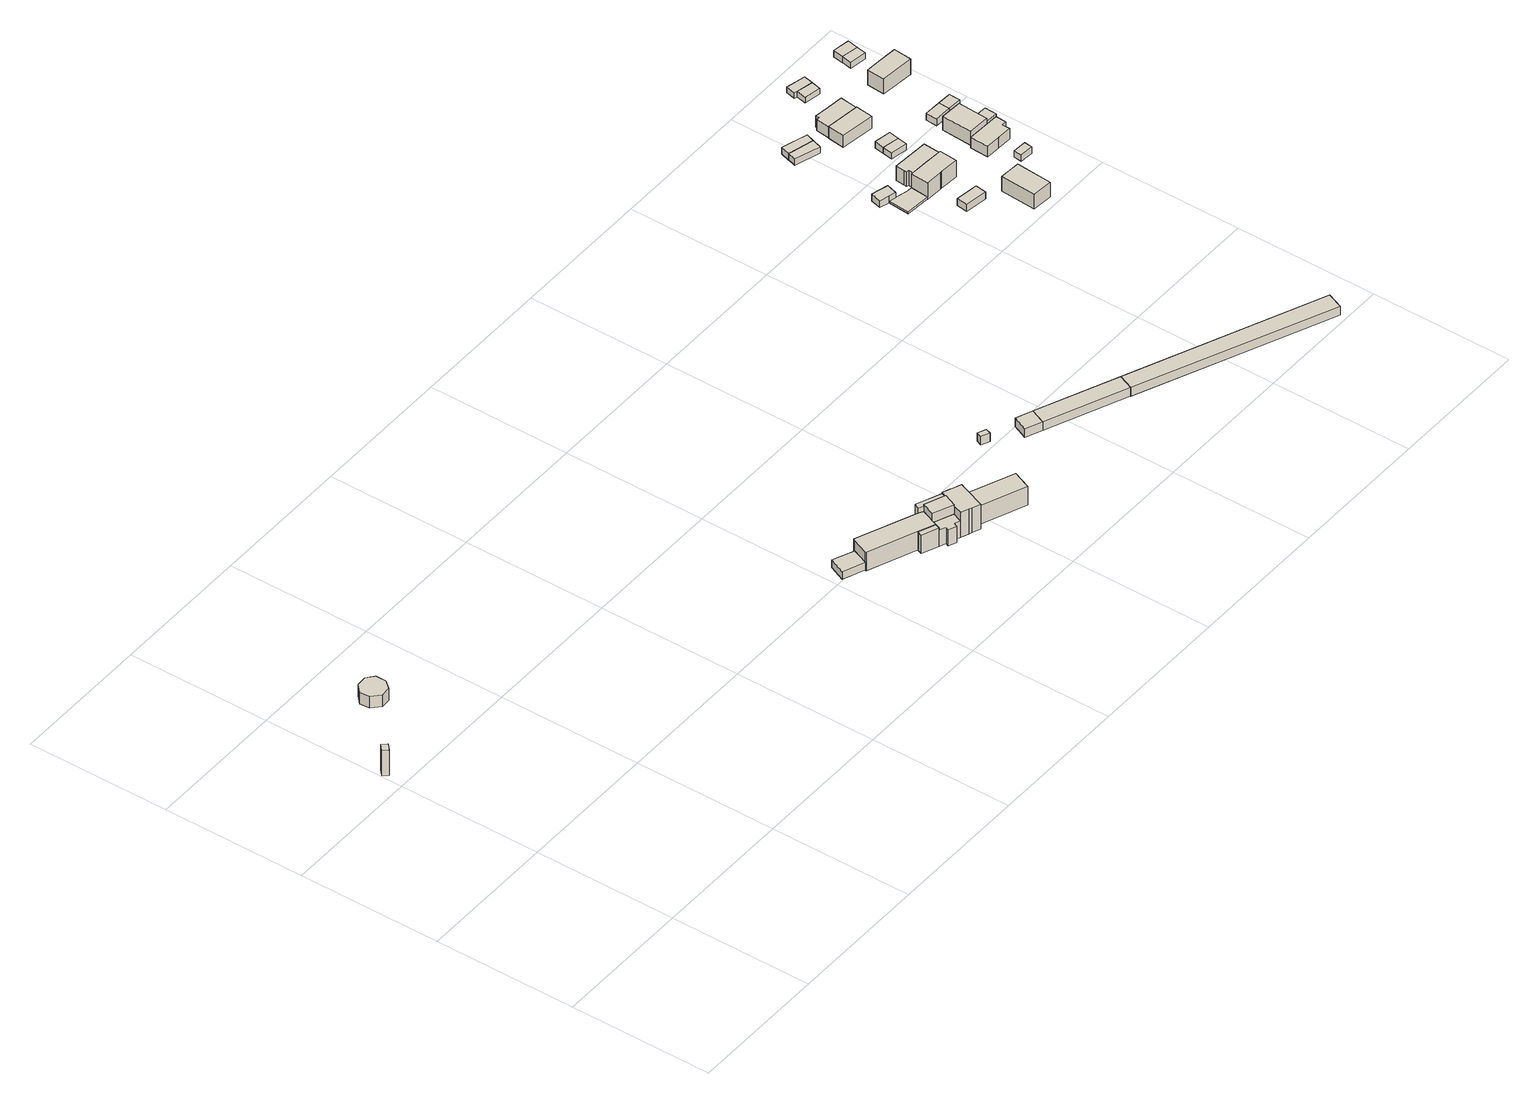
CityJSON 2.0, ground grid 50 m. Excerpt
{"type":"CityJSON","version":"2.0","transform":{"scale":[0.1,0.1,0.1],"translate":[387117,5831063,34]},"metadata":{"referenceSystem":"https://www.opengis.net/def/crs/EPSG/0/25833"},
"CityObjects":{
"building1":{"type":"Building","attributes":{"Gemeindeschluessel":"11000012","BezugspunktDach":"2200","function":"31001_2055","measuredHeight":9.85,"storeysAboveGround":1},"address":[{"country":"Germany","locality":"Berlin","thoroughfareNumber":"7 (7)","thoroughfareName":"Am Freibad"}],"geometry":[{"type":"Solid","lod":"1","boundaries":[[[[0,1,2,3]],[[4,5,6,7]],[[4,7,3,2]],[[5,4,2,1]],[[6,5,1,0]],[[7,6,0,3]]]]}]},
"building2":{"type":"Building","attributes":{"Gemeindeschluessel":"11000012","BezugspunktDach":"2200","function":"31001_2612","measuredHeight":4.63,"storeysAboveGround":1},"address":[{"country":"Germany","locality":"Berlin","thoroughfareNumber":"7 (6)","thoroughfareName":"Am Freibad"}],"geometry":[{"type":"Solid","lod":"1","boundaries":[[[[8,9,10,11,12,13,14,15]],[[16,17,18,19,20,21,22,23]],[[16,23,15,14]],[[17,16,14,13]],[[18,17,13,12]],[[19,18,12,11]],[[20,19,11,10]],[[21,20,10,9]],[[22,21,9,8]],[[23,22,8,15]]]]}]},
"building3":{"type":"Building","attributes":{"Gemeindeschluessel":"11000012","BezugspunktDach":"2200","function":"31001_3222","measuredHeight":2.91,"storeysAboveGround":1},"address":[{"country":"Germany","locality":"Berlin","thoroughfareNumber":"9 (5)","thoroughfareName":"Am Freibad"}],"geometry":[{"type":"Solid","lod":"1","boundaries":[[[[24,25,26,27]],[[28,29,30,31]],[[28,31,27,26]],[[29,28,26,25]],[[30,29,25,24]],[[31,30,24,27]]]]}]},
"building4":{"type":"Building","attributes":{"name":"Freibad Lübars","Gemeindeschluessel":"11000012","function":"31001_3222"},"address":[{"country":"Germany","locality":"Berlin","thoroughfareNumber":"9","thoroughfareName":"Am Freibad"}],"children":["building4-1","building4-2","building4-3","building4-4","building4-5","building4-6","building4-7"]},
"building4-1":{"type":"BuildingPart","attributes":{"BezugspunktDach":"2200","measuredHeight":7.26,"storeysAboveGround":1},"parents":["building4"],"geometry":[{"type":"MultiSurface","lod":"1","boundaries":[[[32,33,34,35,36,37,38,39,40]],[[41,42,43,44,45,46,47,48,49]],[[41,49,40,39]],[[42,41,39,38]],[[43,42,38,37]],[[44,43,37,36]],[[46,45,50,51,52,34]],[[53,54,55,56,46,34,33]],[[49,48,32,40]],[[57,45,44,36,35]],[[35,34,52,51,50]],[[47,56,55,54,53]],[[48,47,33,32]]]}]},
"building4-2":{"type":"BuildingPart","attributes":{"BezugspunktDach":"2200","measuredHeight":7.78,"storeysAboveGround":1},"parents":["building4"],"geometry":[{"type":"Solid","lod":"1","boundaries":[[[[58,59,60,61,62,63]],[[64,65,66,67,68,69]],[[67,66,60,59]],[[68,67,59,58]],[[69,68,58,63]],[[64,69,63,62]],[[65,64,62,61]],[[65,61,60,66]]]]}]},
"building4-3":{"type":"BuildingPart","attributes":{"BezugspunktDach":"2200","measuredHeight":10.11,"storeysAboveGround":1},"parents":["building4"],"geometry":[{"type":"MultiSurface","lod":"1","boundaries":[[[70,71,72,73,74,75,76,77,78,79,80,81,82]],[[83,84,85,86,87,88,66,65,69,89,90,91,92]],[[93,94,95,82,81]],[[84,83,96,97,80]],[[85,98,99,80,79]],[[86,85,79,78]],[[87,86,78,77]],[[88,87,77,76]],[[66,88,76,75]],[[65,61,60,75,74]],[[100,63,62,61,74,73]],[[89,69,73,72]],[[90,89,72,71]],[[91,90,71,70]],[[92,91,70,82]],[[83,101,94,93]],[[101,92,95,94]],[[81,80,97,96]],[[84,99,98,85]],[[66,60,61,65]],[[69,102,64,62,63,100]],[[64,65,61,62]]]}]},
"building4-4":{"type":"BuildingPart","attributes":{"BezugspunktDach":"2200","measuredHeight":7.15,"storeysAboveGround":1},"parents":["building4"],"geometry":[{"type":"MultiSurface","lod":"1","boundaries":[[[103,104,105,106,95,94,93,107,54,108]],[[55,46,83,101,92,109,110,111,112,113]],[[83,46,107,52,96,93]],[[109,92,95,106]],[[110,109,106,105]],[[111,110,105,104]],[[112,111,104,103]],[[113,112,103,108]],[[55,56,47,53,54]],[[113,108,53,47]],[[55,54,107,46,114]],[[93,96,52,107]],[[101,83,93,94]],[[92,101,94,95]]]}]},
"building4-5":{"type":"BuildingPart","attributes":{"BezugspunktDach":"2200","measuredHeight":7.26,"storeysAboveGround":1},"parents":["building4"],"geometry":[{"type":"MultiSurface","lod":"1","boundaries":[[[115,33,32,116]],[[48,47,113,117]],[[48,117,116,32]],[[118,108,53,47,33,115]],[[117,113,115,116]],[[47,48,32,33]],[[113,47,53,108,118]]]}]},
"building4-6":{"type":"BuildingPart","attributes":{"BezugspunktDach":"2200","measuredHeight":9.35,"storeysAboveGround":1},"parents":["building4"],"geometry":[{"type":"MultiSurface","lod":"1","boundaries":[[[119,99,98,120,121]],[[122,85,84,45,44]],[[122,44,121,120]],[[85,122,120,98]],[[45,84,97,51]],[[123,36,35,45,119,121]],[[84,85,98,99]],[[51,97,99,119]],[[44,45,35,36,123]]]}]},
"building4-7":{"type":"BuildingPart","attributes":{"BezugspunktDach":"2200","measuredHeight":7.73,"storeysAboveGround":1},"parents":["building4"],"geometry":[{"type":"MultiSurface","lod":"1","boundaries":[[[124,125,126,127]],[[51,97,96,52]],[[51,35,34,128,127,126]],[[99,119,129,126,125]],[[52,107,93,124,127]],[[52,128,34,35,51]],[[130,97,51,129,119,99]],[[97,80,81,96]],[[96,93,107,52]]]}]},
"building5":{"type":"Building","attributes":{"Gemeindeschluessel":"11000012","BezugspunktDach":"2200","function":"31001_3222","measuredHeight":3.3,"storeysAboveGround":1},"address":[{"country":"Germany","locality":"Berlin","thoroughfareNumber":"7","thoroughfareName":"Am Freibad"}],"geometry":[{"type":"Solid","lod":"1","boundaries":[[[[131,132,133,134]],[[135,136,137,138]],[[135,138,134,133]],[[136,135,133,132]],[[137,136,132,131]],[[138,137,131,134]]]]}]},
"building6":{"type":"Building","attributes":{"Gemeindeschluessel":"11000012","BezugspunktDach":"2200","function":"31001_2055","measuredHeight":3.28,"storeysAboveGround":1},"address":[{"country":"Germany","locality":"Berlin","thoroughfareNumber":"9 (2)","thoroughfareName":"Am Freibad"}],"geometry":[{"type":"Solid","lod":"1","boundaries":[[[[139,140,141,142]],[[143,144,145,146]],[[143,146,142,141]],[[144,143,141,140]],[[145,144,140,139]],[[146,145,139,142]]]]}]},
"building7":{"type":"Building","attributes":{"Gemeindeschluessel":"11000012","BezugspunktDach":"2200","function":"31001_3222","measuredHeight":3.29,"storeysAboveGround":1},"address":[{"country":"Germany","locality":"Berlin","thoroughfareNumber":"9 (1)","thoroughfareName":"Am Freibad"}],"geometry":[{"type":"Solid","lod":"1","boundaries":[[[[147,148,140,139]],[[144,149,150,145]],[[144,145,139,140]],[[149,144,140,148]],[[150,149,148,147]],[[145,150,147,139]]]]}]},
"building8":{"type":"Building","attributes":{"Gemeindeschluessel":"11000012","BezugspunktDach":"2200","function":"51009_1610","measuredHeight":3.37,"storeysAboveGround":0},"address":[{"country":"Germany","locality":"Berlin"}],"geometry":[{"type":"Solid","lod":"1","boundaries":[[[[151,152,148,147]],[[153,154,155,156]],[[153,156,147,148]],[[154,153,148,152]],[[155,154,152,151]],[[156,155,151,147]]]]}]},
"building9":{"type":"Building","attributes":{"Gemeindeschluessel":"11000012","BezugspunktDach":"2200","function":"31001_2723","measuredHeight":2.61,"storeysAboveGround":1},"address":[{"country":"Germany","locality":"Berlin","thoroughfareNumber":"5 (2)","thoroughfareName":"Im Wiesenbusch"}],"geometry":[{"type":"Solid","lod":"1","boundaries":[[[[157,158,159,160,161]],[[162,163,164,165,166]],[[162,166,161,160]],[[163,162,160,159]],[[164,163,159,158]],[[165,164,158,157]],[[166,165,157,161]]]]}]},
"building10":{"type":"Building","attributes":{"Gemeindeschluessel":"11000012","function":"31001_1010"},"address":[{"country":"Germany","locality":"Berlin","thoroughfareNumber":"3","thoroughfareName":"Im Wiesenbusch"}],"children":["building10-1","building10-2"]},
"building10-1":{"type":"BuildingPart","attributes":{"BezugspunktDach":"2200","measuredHeight":10.16,"storeysAboveGround":2},"parents":["building10"],"geometry":[{"type":"MultiSurface","lod":"1","boundaries":[[[167,168,169,170,171,172,173,174,175]],[[176,177,178,179,180,181,182,183,184]],[[185,186,187,175,174]],[[176,184,188,189]],[[177,176,174,173]],[[178,177,173,172]],[[179,178,172,171]],[[180,179,171,170]],[[181,180,170,169]],[[182,181,169,168]],[[183,182,168,167]],[[184,183,167,175]],[[189,188,187,186,185]]]}]},
"building10-2":{"type":"BuildingPart","attributes":{"BezugspunktDach":"2200","measuredHeight":0.87,"storeysAboveGround":2},"parents":["building10"],"geometry":[{"type":"Solid","lod":"1","boundaries":[[[[187,186,190,191,192,193]],[[165,164,194,189,188,195]],[[165,195,193,192]],[[164,165,192,191]],[[194,164,191,190]],[[189,194,190,186]],[[195,188,187,193]],[[189,186,187,188]]]]}]},
"building11":{"type":"Building","attributes":{"Gemeindeschluessel":"11000012","BezugspunktDach":"2200","function":"31001_2463","measuredHeight":2.67,"storeysAboveGround":1},"address":[{"country":"Germany","locality":"Berlin","thoroughfareNumber":"1 (1)","thoroughfareName":"Im Wiesenbusch"}],"geometry":[{"type":"Solid","lod":"1","boundaries":[[[[196,197,198,199]],[[200,201,202,203]],[[200,203,199,198]],[[201,200,198,197]],[[202,201,197,196]],[[203,202,196,199]]]]}]},
"building12":{"type":"Building","attributes":{"Gemeindeschluessel":"11000012","BezugspunktDach":"2200","function":"31001_2723","measuredHeight":2.56,"storeysAboveGround":1},"address":[{"country":"Germany","locality":"Berlin","thoroughfareNumber":"7 (2)","thoroughfareName":"Im Wiesenbusch"}],"geometry":[{"type":"Solid","lod":"1","boundaries":[[[[204,205,206,207]],[[208,209,210,211]],[[208,211,207,206]],[[209,208,206,205]],[[210,209,205,204]],[[211,210,204,207]]]]}]},
"building13":{"type":"Building","attributes":{"Gemeindeschluessel":"11000012","BezugspunktDach":"2200","function":"31001_2723","measuredHeight":2.61,"storeysAboveGround":1},"address":[{"country":"Germany","locality":"Berlin","thoroughfareNumber":"9 (2)","thoroughfareName":"Im Wiesenbusch"}],"geometry":[{"type":"Solid","lod":"1","boundaries":[[[[205,212,213,206]],[[214,215,216,217]],[[214,217,206,213]],[[215,214,213,212]],[[216,215,212,205]],[[217,216,205,206]]]]}]},
"building14":{"type":"Building","attributes":{"Gemeindeschluessel":"11000012","BezugspunktDach":"2200","function":"31001_1010","measuredHeight":6.43,"storeysAboveGround":1},"address":[{"country":"Germany","locality":"Berlin","thoroughfareNumber":"5","thoroughfareName":"Im Wiesenbusch"}],"geometry":[{"type":"Solid","lod":"1","boundaries":[[[[218,219,220,221,222,223,224,225]],[[226,227,228,229,179,177,230,231]],[[226,231,225,224]],[[227,226,224,223]],[[228,227,223,222]],[[229,228,222,221]],[[179,229,221,220]],[[177,179,220,219]],[[230,177,219,218]],[[231,230,218,225]]]]}]},
"building15":{"type":"Building","attributes":{"Gemeindeschluessel":"11000012","BezugspunktDach":"2200","function":"31001_1010","measuredHeight":7.32,"storeysAboveGround":1},"address":[{"country":"Germany","locality":"Berlin","thoroughfareNumber":"1","thoroughfareName":"Im Wiesenbusch"}],"geometry":[{"type":"Solid","lod":"1","boundaries":[[[[232,233,234,235,236]],[[237,238,239,240,241]],[[237,241,236,235]],[[238,237,235,234]],[[239,238,234,233]],[[240,239,233,232]],[[241,240,232,236]]]]}]},
"building16":{"type":"Building","attributes":{"Gemeindeschluessel":"11000012","BezugspunktDach":"2200","function":"31001_2463","measuredHeight":2.43,"storeysAboveGround":1},"address":[{"country":"Germany","locality":"Berlin","thoroughfareNumber":"5 (1)","thoroughfareName":"Im Wiesenbusch"}],"geometry":[{"type":"Solid","lod":"1","boundaries":[[[[242,243,244,245]],[[246,247,248,249]],[[246,249,245,244]],[[247,246,244,243]],[[248,247,243,242]],[[249,248,242,245]]]]}]},
"building17":{"type":"Building","attributes":{"Gemeindeschluessel":"11000012","BezugspunktDach":"2200","function":"31001_2463","measuredHeight":2.45,"storeysAboveGround":1},"address":[{"country":"Germany","locality":"Berlin","thoroughfareNumber":"7 (1)","thoroughfareName":"Im Wiesenbusch"}],"geometry":[{"type":"Solid","lod":"1","boundaries":[[[[243,250,251,244]],[[252,253,254,255]],[[252,255,244,251]],[[253,252,251,250]],[[254,253,250,243]],[[255,254,243,244]]]]}]},
"building18":{"type":"Building","attributes":{"Gemeindeschluessel":"11000012","BezugspunktDach":"2200","function":"31001_1010","measuredHeight":5.72,"storeysAboveGround":1},"address":[{"country":"Germany","locality":"Berlin","thoroughfareNumber":"7","thoroughfareName":"Im Wiesenbusch"}],"geometry":[{"type":"Solid","lod":"1","boundaries":[[[[256,257,258,259]],[[260,261,262,263]],[[260,263,259,258]],[[261,260,258,257]],[[262,261,257,256]],[[263,262,256,259]]]]}]},
"building19":{"type":"Building","attributes":{"Gemeindeschluessel":"11000012","BezugspunktDach":"2200","function":"31001_1010","measuredHeight":5.66,"storeysAboveGround":1},"address":[{"country":"Germany","locality":"Berlin","thoroughfareNumber":"9","thoroughfareName":"Im Wiesenbusch"}],"geometry":[{"type":"Solid","lod":"1","boundaries":[[[[264,265,266,267,268,269,270,271]],[[272,273,274,275,276,277,278,279]],[[272,279,271,270]],[[273,272,270,269]],[[274,273,269,268]],[[275,274,268,267]],[[276,275,267,266]],[[277,276,266,265]],[[278,277,265,264]],[[279,278,264,271]]]]}]},
"building20":{"type":"Building","attributes":{"Gemeindeschluessel":"11000012","BezugspunktDach":"2200","function":"31001_2463","measuredHeight":2.45,"storeysAboveGround":1},"address":[{"country":"Germany","locality":"Berlin","thoroughfareNumber":"4 (1)","thoroughfareName":"Im Wiesenbusch"}],"geometry":[{"type":"Solid","lod":"1","boundaries":[[[[280,281,282,283]],[[284,285,286,287]],[[284,287,283,282]],[[285,284,282,281]],[[286,285,281,280]],[[287,286,280,283]]]]}]},
"building21":{"type":"Building","attributes":{"Gemeindeschluessel":"11000012","BezugspunktDach":"2200","function":"31001_1010","measuredHeight":8.17,"storeysAboveGround":1},"address":[{"country":"Germany","locality":"Berlin","thoroughfareNumber":"4","thoroughfareName":"Im Wiesenbusch"}],"geometry":[{"type":"Solid","lod":"1","boundaries":[[[[288,289,290,291,292,293,294,295]],[[296,297,298,299,300,301,302,303]],[[296,303,295,294]],[[297,296,294,293]],[[298,297,293,292]],[[299,298,292,291]],[[300,299,291,290]],[[301,300,290,289]],[[302,301,289,288]],[[303,302,288,295]]]]}]},
"building22":{"type":"Building","attributes":{"Gemeindeschluessel":"11000012","BezugspunktDach":"2200","function":"31001_2463","measuredHeight":2.19,"storeysAboveGround":1},"address":[{"country":"Germany","locality":"Berlin","thoroughfareNumber":"9 (1)","thoroughfareName":"Im Wiesenbusch"}],"geometry":[{"type":"Solid","lod":"1","boundaries":[[[[304,305,306,307]],[[308,309,310,311]],[[308,311,307,306]],[[309,308,306,305]],[[310,309,305,304]],[[311,310,304,307]]]]}]},
"building23":{"type":"Building","attributes":{"Gemeindeschluessel":"11000012","BezugspunktDach":"2200","function":"31001_2463","measuredHeight":2.23,"storeysAboveGround":1},"address":[{"country":"Germany","locality":"Berlin","thoroughfareNumber":"11 (2)","thoroughfareName":"Im Wiesenbusch"}],"geometry":[{"type":"Solid","lod":"1","boundaries":[[[[306,305,312,313,314]],[[315,316,309,308,317]],[[315,317,314,313]],[[316,315,313,312]],[[309,316,312,305]],[[308,309,305,306]],[[317,308,306,314]]]]}]},
"building24":{"type":"Building","attributes":{"Gemeindeschluessel":"11000012","function":"31001_1010"},"address":[{"country":"Germany","locality":"Berlin","thoroughfareNumber":"6","thoroughfareName":"Im Wiesenbusch"}],"children":["building24-1","building24-2"]},
"building24-1":{"type":"BuildingPart","attributes":{"BezugspunktDach":"2200","measuredHeight":6.64,"storeysAboveGround":1},"parents":["building24"],"geometry":[{"type":"MultiSurface","lod":"1","boundaries":[[[318,319,320,321,322]],[[323,324,325,326,327]],[[323,327,322,321]],[[324,323,321,320]],[[325,324,320,319]],[[326,328,329,330,331,325,319,318]],[[327,326,318,322]],[[331,330,329,328,326]]]}]},
"building24-2":{"type":"BuildingPart","attributes":{"BezugspunktDach":"2200","measuredHeight":4.14,"storeysAboveGround":1},"parents":["building24"],"geometry":[{"type":"MultiSurface","lod":"1","boundaries":[[[332,333,329,328]],[[330,334,335,326]],[[334,330,329,333]],[[335,334,333,332]],[[326,335,332,328]],[[330,326,336,328,329]]]}]},
"building25":{"type":"Building","attributes":{"Gemeindeschluessel":"11000012","BezugspunktDach":"2200","function":"31001_2463","measuredHeight":2.7,"storeysAboveGround":1},"address":[{"country":"Germany","locality":"Berlin","thoroughfareNumber":"6 (1)","thoroughfareName":"Im Wiesenbusch"}],"geometry":[{"type":"Solid","lod":"1","boundaries":[[[[337,338,339,340]],[[341,342,343,344]],[[341,344,340,339]],[[342,341,339,338]],[[343,342,338,337]],[[344,343,337,340]]]]}]},
"building26":{"type":"Building","attributes":{"Gemeindeschluessel":"11000012","BezugspunktDach":"2200","function":"51009_1610","measuredHeight":2.76,"storeysAboveGround":0},"address":[{"country":"Germany","locality":"Berlin"}],"geometry":[{"type":"Solid","lod":"1","boundaries":[[[[345,346,338,337]],[[342,347,348,343]],[[342,343,337,338]],[[347,342,338,346]],[[348,347,346,345]],[[343,348,345,337]]]]}]},
"building27":{"type":"Building","attributes":{"Gemeindeschluessel":"11000012","BezugspunktDach":"2200","function":"31001_1010","measuredHeight":8.14,"storeysAboveGround":1},"address":[{"country":"Germany","locality":"Berlin","thoroughfareNumber":"10","thoroughfareName":"Im Wiesenbusch"}],"geometry":[{"type":"Solid","lod":"1","boundaries":[[[[349,350,351,352,353]],[[354,355,356,357,358]],[[354,358,353,352]],[[355,354,352,351]],[[356,355,351,350]],[[357,356,350,349]],[[358,357,349,353]]]]}]},
"building28":{"type":"Building","attributes":{"Gemeindeschluessel":"11000012","BezugspunktDach":"2200","function":"31001_2463","measuredHeight":2.52,"storeysAboveGround":1},"address":[{"country":"Germany","locality":"Berlin","thoroughfareNumber":"10 (1)","thoroughfareName":"Im Wiesenbusch"}],"geometry":[{"type":"Solid","lod":"1","boundaries":[[[[359,360,361,362]],[[363,364,365,366]],[[363,366,362,361]],[[364,363,361,360]],[[365,364,360,359]],[[366,365,359,362]]]]}]},
"building29":{"type":"Building","attributes":{"Gemeindeschluessel":"11000012","BezugspunktDach":"2200","function":"31001_2463","measuredHeight":2.6,"storeysAboveGround":1},"address":[{"country":"Germany","locality":"Berlin","thoroughfareNumber":"12 (1)","thoroughfareName":"Im Wiesenbusch"}],"geometry":[{"type":"Solid","lod":"1","boundaries":[[[[360,367,368,361]],[[369,370,371,372]],[[369,372,361,368]],[[370,369,368,367]],[[371,370,367,360]],[[372,371,360,361]]]]}]}
},
"vertices":[
[19,1060,104],[42,1079,104],[27,1097,104],[6,1077,104],[27,1097,6],[42,1079,6],[19,1060,6],[6,1077,6],
[207,1269,77],[235,1243,77],[268,1245,77],[291,1273,77],[291,1309,77],[266,1331,77],[230,1329,77],[204,1305,77],[230,1329,31],[266,1331,31],[291,1309,31],[291,1273,31],[268,1245,31],[235,1243,31],[207,1269,31],[204,1305,31],
[1603,472,37],[1626,529,37],[1553,560,37],[1528,503,37],[1553,560,8],[1626,529,8],[1603,472,8],[1528,503,8],
[1769,401,79],[1826,378,79],[1834,396,79],[1852,441,79],[1837,450,79],[1629,535,79],[1626,529,79],[1603,472,79],[1602,469,79],[1603,472,7],[1626,529,7],[1629,535,7],[1837,450,7],[1852,441,7],[1834,396,7],[1826,378,7],[1769,401,7],[1602,469,7],[1852,441,54],[1852,441,30],[1834,396,30],[1826,378,71],[1827,379,71],[1827,379,7],[1827,378,7],[1852,441,61],
[2125,259,80],[2152,323,80],[1988,390,80],[1976,360,80],[1975,358,80],[1963,325,80],[1975,358,7],[1976,360,7],[1988,390,7],[2152,323,7],[2125,259,7],[1963,325,7],
[1918,322,104],[1928,318,104],[1956,307,104],[1963,325,104],[1976,360,104],[1988,390,104],[1994,406,104],[1968,416,104],[1957,421,104],[1931,431,104],[1923,413,104],[1904,367,104],[1890,333,104],[1904,367,7],[1923,413,7],[1931,431,7],[1957,421,7],[1968,416,7],[1994,406,7],[1956,307,7],[1928,318,7],[1918,322,7],[1890,333,7],[1904,367,71],[1897,350,71],[1890,333,71],[1904,367,30],[1923,413,30],[1931,431,100],[1923,413,100],[1963,325,55],[1897,350,7],[1975,357,7],
[1842,351,71],[1837,339,71],[1864,328,71],[1870,342,71],[1834,396,71],[1819,360,71],[1870,342,7],[1864,328,7],[1837,339,7],[1842,351,7],[1819,360,7],[1828,381,7],
[1819,360,79],[1762,383,79],[1762,383,7],[1819,360,34],
[1852,441,100],[1844,467,100],[1837,450,100],[1844,467,7],[1837,450,40],
[1904,367,107],[1923,413,107],[1852,441,107],[1834,396,107],[1834,396,68],[1852,441,68],[1923,413,38],
[2262,499,70],[2269,518,70],[2241,530,70],[2233,512,70],[2241,530,37],[2269,518,37],[2262,499,37],[2233,512,37],
[2394,402,71],[2417,456,71],[2360,479,71],[2337,426,71],[2360,479,38],[2417,456,38],[2394,402,38],[2337,426,38],
[2674,285,71],[2696,338,71],[2696,338,38],[2674,285,38],
[3338,2,71],[3361,58,71],[2696,338,37],[3361,58,37],[3338,2,37],[2674,285,37],
[2908,1348,110],[2932,1342,110],[2943,1379,110],[2884,1395,110],[2874,1358,110],[2884,1395,83],[2943,1379,83],[2932,1342,83],[2908,1348,83],[2874,1358,83],
[3048,1263,146],[3048,1264,146],[3056,1264,146],[3122,1259,146],[3127,1322,146],[3061,1326,146],[3007,1329,146],[2995,1330,146],[2990,1267,146],[2995,1330,81],[3007,1329,81],[3061,1326,81],[3127,1322,81],[3122,1259,81],[3056,1264,81],[3048,1264,81],[3048,1263,81],[2990,1267,81],[2995,1330,88],[2995,1330,91],[2990,1267,91],[2990,1267,83],[2995,1330,83],
[2977,1331,91],[2932,1342,91],[2908,1348,91],[2902,1273,91],[2977,1331,83],[2902,1273,83],
[3097,1132,105],[3102,1171,105],[3023,1182,105],[3018,1143,105],[3023,1182,78],[3102,1171,78],[3097,1132,78],[3018,1143,78],
[2965,1645,110],[2975,1678,110],[2885,1701,110],[2876,1672,110],[2885,1701,85],[2975,1678,85],[2965,1645,85],[2876,1672,85],
[2985,1708,110],[2895,1735,110],[2895,1735,84],[2985,1708,84],[2975,1678,84],[2885,1701,84],
[3008,1350,139],[3007,1329,139],[3127,1322,139],[3129,1353,139],[3131,1384,139],[3003,1392,139],[3001,1361,139],[3000,1351,139],[3001,1361,81],[3003,1392,81],[3131,1384,81],[3129,1353,81],[3008,1350,81],[3000,1351,81],
[3223,986,130],[3232,1113,130],[3195,1116,130],[3158,1118,130],[3150,992,130],[3158,1118,73],[3195,1116,73],[3232,1113,73],[3223,986,73],[3150,992,73],
[3131,1449,106],[3137,1484,106],[3078,1495,106],[3072,1460,106],[3078,1495,82],[3137,1484,82],[3131,1449,82],[3072,1460,82],
[3144,1520,106],[3084,1530,106],[3084,1530,81],[3144,1520,81],[3137,1484,81],[3078,1495,81],
[3149,1590,129],[3156,1651,129],[3037,1666,129],[3029,1607,129],[3037,1666,82],[3156,1651,82],[3149,1590,82],[3029,1607,82],
[3104,1658,126],[3156,1651,126],[3164,1714,126],[3109,1720,126],[3055,1727,126],[3055,1715,126],[3043,1715,126],[3037,1666,126],[3043,1715,83],[3055,1715,83],[3055,1727,83],[3109,1720,83],[3164,1714,83],[3156,1651,83],[3104,1658,83],[3037,1666,83],
[3349,1147,98],[3351,1176,98],[3303,1179,98],[3301,1151,98],[3303,1179,73],[3351,1176,73],[3349,1147,73],[3301,1151,73],
[3315,1244,108],[3367,1242,108],[3368,1270,108],[3384,1269,108],[3386,1307,108],[3318,1310,108],[3266,1312,108],[3263,1247,108],[3266,1312,67],[3318,1310,67],[3386,1307,67],[3384,1269,67],[3368,1270,67],[3367,1242,67],[3315,1244,67],[3263,1247,67],
[3185,1809,100],[3193,1842,100],[3134,1855,100],[3127,1820,100],[3134,1855,78],[3193,1842,78],[3185,1809,78],[3127,1820,78],
[3200,1876,100],[3132,1891,100],[3124,1857,100],[3132,1891,78],[3200,1876,78],[3124,1857,78],
[3343,1309,131],[3348,1415,131],[3310,1417,131],[3272,1419,131],[3266,1312,131],[3272,1419,77],[3310,1417,77],[3348,1415,77],[3343,1309,77],[3266,1312,77],[3343,1309,119],[3345,1351,119],[3345,1351,77],[3344,1333,77],
[3386,1307,119],[3388,1349,119],[3388,1349,77],[3386,1307,77],[3343,1309,94],
[3336,1442,105],[3338,1482,105],[3278,1485,105],[3276,1445,105],[3278,1485,78],[3338,1482,78],[3336,1442,78],[3276,1445,78],
[3386,1440,105],[3387,1480,105],[3387,1480,78],[3386,1440,78],
[3417,1645,138],[3423,1709,138],[3363,1714,138],[3303,1718,138],[3298,1656,138],[3303,1718,78],[3363,1714,78],[3423,1709,78],[3417,1645,78],[3298,1656,78],
[3394,1795,101],[3400,1829,101],[3341,1840,101],[3334,1804,101],[3341,1840,76],[3400,1829,76],[3394,1795,76],[3334,1804,76],
[3407,1867,101],[3347,1877,101],[3347,1877,75],[3407,1867,75],[3400,1829,75],[3341,1840,75]
]}
